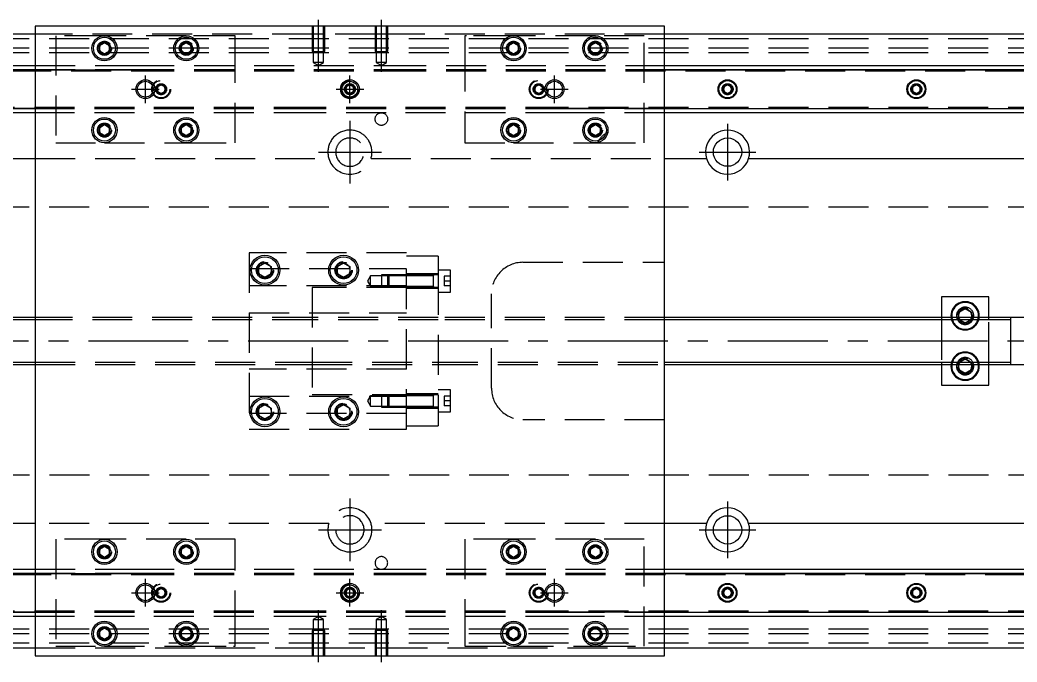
# Model space of a CAD drawing. Extents: x -14 to 771, y -277 to 102.
# Drawn here: x 155.1 to 472, y -102 to 102 of the extents above; entities that cross this region are included whole.
import ezdxf

# ---------------------------------------------------------------- set-up
doc = ezdxf.new("R2010")
doc.units = 0
doc.linetypes.add('CENTER', pattern=[50.8, 31.75, -6.35, 6.35, -6.35])
doc.linetypes.add('DASHED', pattern=[19.05, 12.7, -6.35])
doc.layers.get('0').update_dxf_attribs({"linetype": 'CONTINUOUS'})
doc.layers.add('CENTER', color=1, linetype='CENTER')

msp = doc.modelspace()

# ---------------------------------------------------------------- linework, layer by layer
at = {"color": 7, "linetype": 'CONTINUOUS'}
for p, q in [((360, 100), (160, 100)), ((160, 100), (160, -100)), ((360, -100), (360, 100)), ((160, 97.5), (0, 97.5)), ((520, 97.5), (360, 97.5)), ((180.5, 93.866026), (182, 94.73205)), ((180.5, 92.133974), (180.5, 93.866026)), ((182, 91.26795), (180.5, 92.133974)), ((182, 94.73205), (183.5, 93.866026)), ((183.5, 92.133974), (182, 91.26795)), ((183.5, 93.866026), (183.5, 92.133974)), ((206.5, 93.866026), (208, 94.73205)), ((206.5, 92.133974), (206.5, 93.866026)), ((208, 91.26795), (206.5, 92.133974)), ((208, 94.73205), (209.5, 93.866026)), ((209.5, 92.133974), (208, 91.26795)), ((209.5, 93.866026), (209.5, 92.133974)), ((310.5, 93.866026), (312, 94.73205)), ((310.5, 92.133974), (310.5, 93.866026)), ((312, 91.26795), (310.5, 92.133974)), ((312, 94.73205), (313.5, 93.866026)), ((313.5, 92.133974), (312, 91.26795)), ((313.5, 93.866026), (313.5, 92.133974)), ((336.5, 93.866026), (338, 94.73205)), ((336.5, 92.133974), (336.5, 93.866026)), ((338, 91.26795), (336.5, 92.133974)), ((338, 94.73205), (339.5, 93.866026)), ((339.5, 92.133974), (338, 91.26795)), ((339.5, 93.866026), (339.5, 92.133974)), ((0, 87.5), (160, 87.5)), ((0, 86.247728), (160, 86.247728)), ((360, 87.5), (520, 87.5)), ((360, 86.247728), (520, 86.247728)), ((378.75, 80.721688), (380, 81.443376)), ((378.75, 79.278312), (378.75, 80.721688)), ((380, 78.556624), (378.75, 79.278312)), ((380, 81.443376), (381.25, 80.721688)), ((381.25, 79.278312), (380, 78.556624)), ((381.25, 80.721688), (381.25, 79.278312)), ((438.75, 80.721688), (440, 81.443376)), ((438.75, 79.278312), (438.75, 80.721688)), ((440, 78.556624), (438.75, 79.278312)), ((440, 81.443376), (441.25, 80.721688)), ((441.25, 79.278312), (440, 78.556624)), ((441.25, 80.721688), (441.25, 79.278312)), ((160, 73.752272), (0, 73.752272)), ((520, 73.752272), (360, 73.752272)), ((160, 72.5), (0, 72.5)), ((520, 72.5), (360, 72.5)), ((180.5, 67.866026), (182, 68.73205)), ((180.5, 66.133974), (180.5, 67.866026)), ((182, 68.73205), (183.5, 67.866026)), ((183.5, 67.866026), (183.5, 66.133974)), ((206.5, 67.866026), (208, 68.73205)), ((206.5, 66.133974), (206.5, 67.866026)), ((208, 68.73205), (209.5, 67.866026)), ((209.5, 67.866026), (209.5, 66.133974)), ((310.5, 67.866026), (312, 68.73205)), ((310.5, 66.133974), (310.5, 67.866026)), ((312, 68.73205), (313.5, 67.866026)), ((313.5, 67.866026), (313.5, 66.133974)), ((336.5, 67.866026), (338, 68.73205)), ((336.5, 66.133974), (336.5, 67.866026)), ((338, 68.73205), (339.5, 67.866026)), ((339.5, 67.866026), (339.5, 66.133974)), ((182, 65.26795), (180.5, 66.133974)), ((183.5, 66.133974), (182, 65.26795)), ((208, 65.26795), (206.5, 66.133974)), ((209.5, 66.133974), (208, 65.26795)), ((312, 65.26795), (310.5, 66.133974)), ((313.5, 66.133974), (312, 65.26795)), ((338, 65.26795), (336.5, 66.133974)), ((339.5, 66.133974), (338, 65.26795)), ((146.708204, 58), (160, 58)), ((360, 58), (373.291796, 58)), ((386.708204, 58), (493.291796, 58)), ((231, 23.6547), (233, 24.809402)), ((231, 21.3453), (231, 23.6547)), ((233, 24.809402), (235, 23.6547)), ((235, 23.6547), (235, 21.3453)), ((256, 23.6547), (258, 24.809402)), ((256, 21.3453), (256, 23.6547)), ((258, 24.809402), (260, 23.6547)), ((260, 23.6547), (260, 21.3453)), ((233, 20.190598), (231, 21.3453)), ((235, 21.3453), (233, 20.190598)), ((258, 20.190598), (256, 21.3453)), ((260, 21.3453), (258, 20.190598)), ((286.6, 20.702558), (286.6, 21.052564)), ((286.6, 17.052554), (286.6, 17.402558)), ((463, 14), (448, 14)), ((448, 14), (448, 7.5)), ((463, 7.5), (463, 14)), ((453.5, 9.1547), (455.5, 10.309402)), ((455.5, 10.309402), (457.5, 9.1547)), ((160, 7.5), (40.5, 7.5)), ((470, 7.5), (360, 7.5)), ((453.5, 7.5), (453.5, 9.1547)), ((457.5, 9.1547), (457.5, 7.5)), ((470, -7.500006), (470, 7.500006)), ((475, 7.5), (470, 7.5)), ((40.5, -7.5), (160, -7.5)), ((360, -7.5), (470, -7.5)), ((448, -7.5), (448, -14)), ((453.5, -9.1547), (453.5, -7.5)), ((455.5, -10.309402), (453.5, -9.1547)), ((457.5, -9.1547), (455.5, -10.309402)), ((457.5, -7.5), (457.5, -9.1547)), ((463, -14), (463, -7.5)), ((470, -7.5), (475, -7.5)), ((448, -14), (463, -14)), ((286.6, -21.052564), (286.6, -17.052554)), ((231, -21.3453), (233, -20.190598)), ((231, -23.6547), (231, -21.3453)), ((233, -20.190598), (235, -21.3453)), ((235, -21.3453), (235, -23.6547)), ((256, -21.3453), (258, -20.190598)), ((256, -23.6547), (256, -21.3453)), ((258, -20.190598), (260, -21.3453)), ((260, -21.3453), (260, -23.6547)), ((286.6, -21.052564), (286.6, -21.051878)), ((233, -24.809402), (231, -23.6547)), ((235, -23.6547), (233, -24.809402)), ((258, -24.809402), (256, -23.6547)), ((260, -23.6547), (258, -24.809402)), ((160, -58), (146.708204, -58)), ((373.291796, -58), (360, -58)), ((493.291796, -58), (386.708204, -58)), ((180.5, -66.133974), (182, -65.26795)), ((180.5, -67.866026), (180.5, -66.133974)), ((182, -65.26795), (183.5, -66.133974)), ((183.5, -66.133974), (183.5, -67.866026)), ((206.5, -66.133974), (208, -65.26795)), ((206.5, -67.866026), (206.5, -66.133974)), ((208, -65.26795), (209.5, -66.133974)), ((209.5, -66.133974), (209.5, -67.866026)), ((310.5, -66.133974), (312, -65.26795)), ((310.5, -67.866026), (310.5, -66.133974)), ((312, -65.26795), (313.5, -66.133974)), ((313.5, -66.133974), (313.5, -67.866026)), ((336.5, -66.133974), (338, -65.26795)), ((336.5, -67.866026), (336.5, -66.133974)), ((338, -65.26795), (339.5, -66.133974)), ((339.5, -66.133974), (339.5, -67.866026)), ((182, -68.73205), (180.5, -67.866026)), ((183.5, -67.866026), (182, -68.73205)), ((208, -68.73205), (206.5, -67.866026)), ((209.5, -67.866026), (208, -68.73205)), ((312, -68.73205), (310.5, -67.866026)), ((313.5, -67.866026), (312, -68.73205)), ((338, -68.73205), (336.5, -67.866026)), ((339.5, -67.866026), (338, -68.73205)), ((0, -72.5), (160, -72.5)), ((360, -72.5), (520, -72.5)), ((0, -73.752272), (160, -73.752272)), ((360, -73.752272), (520, -73.752272)), ((378.75, -79.278312), (380, -78.556624)), ((380, -78.556624), (381.25, -79.278312)), ((438.75, -79.278312), (440, -78.556624)), ((440, -78.556624), (441.25, -79.278312)), ((378.75, -80.721688), (378.75, -79.278312)), ((380, -81.443376), (378.75, -80.721688)), ((381.25, -80.721688), (380, -81.443376)), ((381.25, -79.278312), (381.25, -80.721688)), ((438.75, -80.721688), (438.75, -79.278312)), ((440, -81.443376), (438.75, -80.721688)), ((441.25, -80.721688), (440, -81.443376)), ((441.25, -79.278312), (441.25, -80.721688)), ((160, -86.247728), (0, -86.247728)), ((160, -87.5), (0, -87.5)), ((520, -86.247728), (360, -86.247728)), ((520, -87.5), (360, -87.5)), ((180.5, -92.133974), (182, -91.26795)), ((182, -91.26795), (183.5, -92.133974)), ((206.5, -92.133974), (208, -91.26795)), ((208, -91.26795), (209.5, -92.133974)), ((310.5, -92.133974), (312, -91.26795)), ((312, -91.26795), (313.5, -92.133974)), ((336.5, -92.133974), (338, -91.26795)), ((338, -91.26795), (339.5, -92.133974)), ((180.5, -93.866026), (180.5, -92.133974)), ((182, -94.73205), (180.5, -93.866026)), ((183.5, -93.866026), (182, -94.73205)), ((183.5, -92.133974), (183.5, -93.866026)), ((206.5, -93.866026), (206.5, -92.133974)), ((208, -94.73205), (206.5, -93.866026)), ((209.5, -93.866026), (208, -94.73205)), ((209.5, -92.133974), (209.5, -93.866026)), ((310.5, -93.866026), (310.5, -92.133974)), ((312, -94.73205), (310.5, -93.866026)), ((313.5, -93.866026), (312, -94.73205)), ((313.5, -92.133974), (313.5, -93.866026)), ((336.5, -93.866026), (336.5, -92.133974)), ((338, -94.73205), (336.5, -93.866026)), ((339.5, -93.866026), (338, -94.73205)), ((339.5, -92.133974), (339.5, -93.866026)), ((0, -97.5), (160, -97.5)), ((360, -97.5), (520, -97.5)), ((160, -100), (360, -100))]:
    msp.add_line(p, q, dxfattribs=at)
at = {"color": 3, "linetype": 'DASHED'}
for p, q in [((248.000006, 100), (248.000006, 92)), ((248.35, 100), (248.35, 92)), ((251.65, 92), (251.65, 100)), ((251.999994, 92), (251.999994, 100)), ((268.000006, 100), (268.000006, 92)), ((268.35, 100), (268.35, 92)), ((271.65, 92), (271.65, 100)), ((271.999994, 92), (271.999994, 100)), ((520, 96), (0, 96)), ((248.000006, 97.5), (160, 97.5)), ((166.5, 97), (166.5, 63)), ((182, 97), (166.5, 97)), ((208, 97), (182, 97)), ((223.000006, 97), (208, 97)), ((223.5, 97), (223.000006, 97)), ((223.5, 92), (223.5, 97)), ((251.999994, 97.5), (248.000006, 97.5)), ((268.000006, 97.5), (251.999994, 97.5)), ((271.999994, 97.5), (268.000006, 97.5)), ((360, 97.5), (271.999994, 97.5)), ((296.5, 97), (296.5, 92)), ((296.999994, 97), (296.5, 97)), ((312, 97), (296.999994, 97)), ((338, 97), (312, 97)), ((353.5, 97), (338, 97)), ((353.5, 63), (353.5, 97)), ((520, 93), (0, 93)), ((183.973226, 93.326156), (184, 93)), ((209.973226, 93.326156), (210, 93)), ((223.5, 63), (223.5, 92)), ((248.000006, 92), (251.999994, 92)), ((248.35, 92), (248.35, 88.5)), ((251.65, 88.5), (251.65, 92)), ((268.000006, 92), (271.999994, 92)), ((268.35, 92), (268.35, 88.5)), ((271.65, 88.5), (271.65, 92)), ((296.5, 92), (296.5, 63)), ((310, 93), (310.023172, 93.30356)), ((336, 93), (336.030168, 93.346066)), ((520, 91.5), (0, 91.5)), ((0, 86.1147), (160, 86.1147)), ((0, 86.1), (191.5, 86.1)), ((0, 85.8), (191.5, 85.8)), ((160, 87.5), (191.5, 87.5)), ((160, 86.247728), (191.5, 86.247728)), ((160, 86.1147), (191.5, 86.1147)), ((191.5, 87.5), (248.5, 87.5)), ((191.5, 86.247728), (248.5, 86.247728)), ((191.5, 86.1147), (248.5, 86.1147)), ((191.5, 86.1), (248.5, 86.1)), ((191.5, 86.1), (248.5, 86.1)), ((191.5, 85.8), (248.5, 85.8)), ((191.5, 85.8), (248.5, 85.8)), ((251.65, 88.5), (248.35, 88.5)), ((248.35, 88.5), (250, 87.547372)), ((248.5, 87.5), (271.5, 87.5)), ((248.5, 86.247728), (271.5, 86.247728)), ((248.5, 86.1147), (271.5, 86.1147)), ((248.5, 86.1), (271.5, 86.1)), ((248.5, 85.8), (271.5, 85.8)), ((250, 87.547372), (251.65, 88.5)), ((271.65, 88.5), (268.35, 88.5)), ((268.35, 88.5), (270, 87.547372)), ((270, 87.547372), (271.65, 88.5)), ((271.5, 87.5), (328.5, 87.5)), ((271.5, 86.247728), (328.5, 86.247728)), ((271.5, 86.1147), (328.5, 86.1147)), ((271.5, 86.1), (328.5, 86.1)), ((271.5, 86.1), (328.5, 86.1)), ((271.5, 85.8), (328.5, 85.8)), ((271.5, 85.8), (328.5, 85.8)), ((328.5, 87.5), (360, 87.5)), ((328.5, 86.247728), (360, 86.247728)), ((328.5, 86.1147), (360, 86.1147)), ((328.5, 86.1), (520, 86.1)), ((328.5, 85.8), (520, 85.8)), ((360, 86.1147), (520, 86.1147)), ((198.75, 80.721688), (200, 81.443376)), ((198.75, 79.278312), (198.75, 80.721688)), ((200, 78.556624), (198.75, 79.278312)), ((200, 81.443376), (201.25, 80.721688)), ((201.25, 79.278312), (200, 78.556624)), ((201.25, 80.721688), (201.25, 79.278312)), ((201.477374, 80.25955), (201.5, 80)), ((258.75, 80.721688), (260, 81.443376)), ((258.75, 79.278312), (258.75, 80.721688)), ((260, 78.556624), (258.75, 79.278312)), ((260, 81.443376), (261.25, 80.721688)), ((261.25, 79.278312), (260, 78.556624)), ((261.25, 80.721688), (261.25, 79.278312)), ((261.477374, 80.25955), (261.5, 80)), ((318.75, 80.721688), (320, 81.443376)), ((318.75, 79.278312), (318.75, 80.721688)), ((320, 78.556624), (318.75, 79.278312)), ((320, 81.443376), (321.25, 80.721688)), ((321.25, 79.278312), (320, 78.556624)), ((321.25, 80.721688), (321.25, 79.278312)), ((321.477374, 80.25955), (321.5, 80)), ((378.5, 80), (378.516134, 80.21941)), ((438.5, 80), (438.516134, 80.21941)), ((191.5, 74.2), (0, 74.2)), ((191.5, 73.9), (0, 73.9)), ((160, 73.8853), (0, 73.8853)), ((191.5, 73.8853), (160, 73.8853)), ((191.5, 73.752272), (160, 73.752272)), ((248.5, 74.2), (191.5, 74.2)), ((248.5, 73.9), (191.5, 73.9)), ((248.5, 73.8853), (191.5, 73.8853)), ((248.5, 73.752272), (191.5, 73.752272)), ((271.5, 74.2), (248.5, 74.2)), ((271.5, 73.9), (248.5, 73.9)), ((271.5, 73.8853), (248.5, 73.8853)), ((271.5, 73.752272), (248.5, 73.752272)), ((328.5, 74.2), (271.5, 74.2)), ((328.5, 73.9), (271.5, 73.9)), ((328.5, 73.8853), (271.5, 73.8853)), ((328.5, 73.752272), (271.5, 73.752272)), ((520, 74.2), (328.5, 74.2)), ((520, 73.9), (328.5, 73.9)), ((360, 73.8853), (328.5, 73.8853)), ((360, 73.752272), (328.5, 73.752272)), ((520, 73.8853), (360, 73.8853)), ((191.5, 72.5), (160, 72.5)), ((248.5, 72.5), (191.5, 72.5)), ((271.5, 72.5), (248.5, 72.5)), ((328.5, 72.5), (271.5, 72.5)), ((360, 72.5), (328.5, 72.5)), ((183.973226, 67.326156), (184, 67)), ((209.973226, 67.326156), (210, 67)), ((313.973226, 67.326156), (314, 67)), ((339.973226, 67.326156), (340, 67)), ((166.5, 63), (182, 63)), ((182, 63), (208, 63)), ((208, 63), (223.5, 63)), ((296.5, 63), (312, 63)), ((312, 63), (338, 63)), ((338, 63), (353.5, 63)), ((160, 58), (253.291796, 58)), ((266.708204, 58), (360, 58)), ((520, 42.5), (12.1, 42.5)), ((228, 28), (228, -28)), ((278, 28), (228, 28)), ((278, -28), (278, 28)), ((288, 27), (278, 27)), ((288, 27), (288, 20.976176)), ((228, 23), (278, 23)), ((235.483582, 22.786038), (235.5, 22.5)), ((255.5, 22.5), (255.52689, 22.865682)), ((292, 22.552558), (288, 22.552558)), ((292, 15.552558), (292, 22.552558)), ((315, 25), (360, 25)), ((266.5, 20.702558), (265.547372, 19.052558)), ((265.547372, 19.052558), (266.5, 17.402558)), ((266.5, 17.402558), (266.5, 20.702558)), ((270, 20.702558), (266.5, 20.702558)), ((270, 21.052554), (270, 17.052564)), ((272.35, 21.052554), (270, 21.052554)), ((272, 20.702558), (270, 20.702558)), ((272.35, 21.052558), (272, 20.702558)), ((272, 17.402558), (272, 20.702558)), ((278, 20.702558), (272, 20.702558)), ((278, 20.702558), (272, 20.702558)), ((272.35, 21.052558), (272.35, 17.052558)), ((278, 21.052556), (272.35, 21.052558)), ((278, 21.052554), (272.35, 21.052554)), ((288, 21.302558), (278, 21.302558)), ((286.605, 21.052558), (278, 21.052556)), ((288, 20.976176), (278, 20.976176)), ((286.6, 20.702558), (278, 20.702558)), ((288, 21.052558), (286.595, 21.052558)), ((286.6, 17.052554), (286.6, 21.052564)), ((286.6, 20.836098), (286.6, 21.052558)), ((286.6, 21.052558), (286.6, 20.835892)), ((286.6, 17.26902), (286.6, 20.836098)), ((286.6, 17.402558), (286.6, 20.702558)), ((288, 20.976176), (288, -20.976176)), ((290, 20.552558), (290, 19.052558)), ((292, 20.552558), (290, 20.552558)), ((290, 19.052558), (290, 17.552558)), ((292, 19.052558), (290, 19.052558)), ((278, 17.5), (228, 17.5)), ((248, 17), (248, -17)), ((278, 17), (248, 17)), ((266.5, 17.402558), (270, 17.402558)), ((270, 17.402558), (272, 17.402558)), ((270, 17.052564), (272.35, 17.052564)), ((272, 17.402558), (278, 17.402558)), ((272, 17.402558), (272.35, 17.052558)), ((272, 17.402558), (278, 17.402558)), ((272.35, 17.052564), (278, 17.052564)), ((272.35, 17.052558), (278, 17.052562)), ((278, 17.402558), (286.6, 17.402558)), ((278, 17.052562), (286.605, 17.052558)), ((278, 16.802558), (288, 16.802558)), ((286.595, 17.052558), (288, 17.052558)), ((286.6, 17.269268), (286.6, 17.052558)), ((286.6, 17.052558), (286.6, 17.26902)), ((292, 17.552558), (290, 17.552558)), ((288, 15.552558), (292, 15.552558)), ((305, -15), (305, 15)), ((248, 7.5), (160, 7.5)), ((248, 6.75), (160, 6.75)), ((228, 9), (278, 9)), ((288, 7.5), (248, 7.5)), ((288, 6.75), (248, 6.75)), ((360, 7.5), (288, 7.5)), ((360, 6.75), (288, 6.75)), ((448, 7.5), (448, 6.75)), ((448, 6.75), (448, -6.75)), ((453.5, 6.8453), (453.5, 7.5)), ((453.665064, 6.75), (453.5, 6.8453)), ((455.5, 5.690598), (453.665064, 6.75)), ((457.334936, 6.75), (455.5, 5.690598)), ((457.5, 6.8453), (457.334936, 6.75)), ((457.5, 7.5), (457.5, 6.8453)), ((457.983582, 8.286038), (458, 8)), ((463, 6.75), (463, 7.5)), ((463, -6.75), (463, 6.75)), ((470, 7.5), (469.995, 7.5)), ((470.005, 7.5), (470, 7.5)), ((453.665064, -6.75), (455.5, -5.690598)), ((455.5, -5.690598), (457.334936, -6.75)), ((160, -6.75), (248, -6.75)), ((160, -7.5), (248, -7.5)), ((278, -9), (228, -9)), ((248, -6.75), (288, -6.75)), ((248, -7.5), (288, -7.5)), ((288, -6.75), (360, -6.75)), ((288, -7.5), (360, -7.5)), ((448, -6.75), (448, -7.5)), ((453.5, -6.8453), (453.665064, -6.75)), ((453.5, -7.5), (453.5, -6.8453)), ((457.334936, -6.75), (457.5, -6.8453)), ((457.5, -6.8453), (457.5, -7.5)), ((457.983582, -7.713962), (458, -8)), ((463, -7.5), (463, -6.75)), ((469.995, -7.5), (470, -7.5)), ((470, -7.5), (470.005, -7.5)), ((292, -15.552558), (288, -15.552558)), ((292, -22.552558), (292, -15.552558)), ((228, -17.5), (278, -17.5)), ((248, -17), (278, -17)), ((266.5, -17.402558), (265.547372, -19.052558)), ((266.5, -20.702558), (266.5, -17.402558)), ((270, -17.402558), (266.5, -17.402558)), ((270, -17.052564), (270, -21.052554)), ((272.35, -17.052564), (270, -17.052564)), ((272, -17.402558), (270, -17.402558)), ((272.35, -17.052558), (272, -17.402558)), ((272, -20.702558), (272, -17.402558)), ((278, -17.402558), (272, -17.402558)), ((278, -17.402558), (272, -17.402558)), ((272.35, -17.052558), (272.35, -21.052558)), ((278, -17.052562), (272.35, -17.052558)), ((278, -17.052564), (272.35, -17.052564)), ((288, -16.802558), (278, -16.802558)), ((286.605, -17.052558), (278, -17.052562)), ((286.6, -17.402558), (278, -17.402558)), ((288, -17.052558), (286.595, -17.052558)), ((286.6, -21.051878), (286.6, -17.052554)), ((286.6, -17.26902), (286.6, -17.052558)), ((286.6, -17.052558), (286.6, -17.269226)), ((286.6, -20.836098), (286.6, -17.26902)), ((290, -17.552558), (290, -19.052558)), ((292, -17.552558), (290, -17.552558)), ((230.5, -22.5), (230.534018, -22.088984)), ((265.547372, -19.052558), (266.5, -20.702558)), ((266.5, -20.702558), (270, -20.702558)), ((270, -20.702558), (272, -20.702558)), ((270, -21.052554), (272.35, -21.052554)), ((272, -20.702558), (278, -20.702558)), ((272, -20.702558), (272.35, -21.052558)), ((272, -20.702558), (278, -20.702558)), ((272.35, -21.052554), (278, -21.052554)), ((272.35, -21.052558), (278, -21.052556)), ((278, -20.702558), (286.6, -20.702558)), ((288, -20.976176), (278, -20.976176)), ((288, -20.976176), (278, -20.976176)), ((278, -21.052556), (286.605, -21.052558)), ((278, -21.302558), (288, -21.302558)), ((286.595, -21.052558), (288, -21.052558)), ((286.6, -20.83585), (286.6, -21.052558)), ((286.6, -21.052558), (286.6, -20.836098)), ((288, -20.976176), (288, -27)), ((292, -19.052558), (290, -19.052558)), ((290, -19.052558), (290, -20.552558)), ((292, -20.552558), (290, -20.552558)), ((278, -23), (228, -23)), ((260.483582, -22.213962), (260.5, -22.5)), ((288, -22.552558), (292, -22.552558)), ((360, -25), (315, -25)), ((228, -28), (278, -28)), ((278, -27), (288, -27)), ((12.1, -42.5), (520, -42.5)), ((253.291796, -58), (160, -58)), ((360, -58), (266.708204, -58)), ((166.5, -63), (166.5, -97)), ((182, -63), (166.5, -63)), ((208, -63), (182, -63)), ((223.5, -63), (208, -63)), ((223.5, -92), (223.5, -63)), ((312, -63), (296.5, -63)), ((296.5, -63), (296.5, -92)), ((338, -63), (312, -63)), ((353.5, -63), (338, -63)), ((353.5, -97), (353.5, -63)), ((183.973226, -66.673844), (184, -67)), ((206, -67), (206.023172, -66.69644)), ((310, -67), (310.023172, -66.69644)), ((336, -67), (336.030168, -66.653934)), ((160, -72.5), (191.5, -72.5)), ((191.5, -72.5), (248.5, -72.5)), ((248.5, -72.5), (271.5, -72.5)), ((271.5, -72.5), (328.5, -72.5)), ((328.5, -72.5), (360, -72.5)), ((0, -73.8853), (160, -73.8853)), ((0, -73.9), (191.5, -73.9)), ((0, -74.2), (191.5, -74.2)), ((160, -73.752272), (191.5, -73.752272)), ((160, -73.8853), (191.5, -73.8853)), ((191.5, -73.752272), (248.5, -73.752272)), ((191.5, -73.8853), (248.5, -73.8853)), ((191.5, -73.9), (248.5, -73.9)), ((191.5, -74.2), (248.5, -74.2)), ((248.5, -73.752272), (271.5, -73.752272)), ((248.5, -73.8853), (271.5, -73.8853)), ((248.5, -73.9), (271.5, -73.9)), ((248.5, -74.2), (271.5, -74.2)), ((271.5, -73.752272), (328.5, -73.752272)), ((271.5, -73.8853), (328.5, -73.8853)), ((271.5, -73.9), (328.5, -73.9)), ((271.5, -74.2), (328.5, -74.2)), ((328.5, -73.752272), (360, -73.752272)), ((328.5, -73.8853), (360, -73.8853)), ((328.5, -73.9), (520, -73.9)), ((328.5, -74.2), (520, -74.2)), ((360, -73.8853), (520, -73.8853)), ((198.75, -79.278312), (200, -78.556624)), ((200, -78.556624), (201.25, -79.278312)), ((258.75, -79.278312), (260, -78.556624)), ((260, -78.556624), (261.25, -79.278312)), ((318.75, -79.278312), (320, -78.556624)), ((320, -78.556624), (321.25, -79.278312)), ((198.75, -80.721688), (198.75, -79.278312)), ((200, -81.443376), (198.75, -80.721688)), ((201.25, -80.721688), (200, -81.443376)), ((201.25, -79.278312), (201.25, -80.721688)), ((201.477374, -79.74045), (201.5, -80)), ((258.75, -80.721688), (258.75, -79.278312)), ((260, -81.443376), (258.75, -80.721688)), ((261.25, -80.721688), (260, -81.443376)), ((261.25, -79.278312), (261.25, -80.721688)), ((261.477374, -79.74045), (261.5, -80)), ((318.75, -80.721688), (318.75, -79.278312)), ((320, -81.443376), (318.75, -80.721688)), ((321.25, -80.721688), (320, -81.443376)), ((321.25, -79.278312), (321.25, -80.721688)), ((321.477374, -79.74045), (321.5, -80)), ((381.477374, -79.74045), (381.5, -80)), ((441.477374, -79.74045), (441.5, -80)), ((191.5, -85.8), (0, -85.8)), ((191.5, -86.1), (0, -86.1)), ((160, -86.1147), (0, -86.1147)), ((191.5, -86.1147), (160, -86.1147)), ((191.5, -86.247728), (160, -86.247728)), ((191.5, -87.5), (160, -87.5)), ((248.5, -85.8), (191.5, -85.8)), ((248.5, -85.8), (191.5, -85.8)), ((248.5, -86.1), (191.5, -86.1)), ((248.5, -86.1), (191.5, -86.1)), ((248.5, -86.1147), (191.5, -86.1147)), ((248.5, -86.247728), (191.5, -86.247728)), ((248.5, -87.5), (191.5, -87.5)), ((250, -87.547372), (248.35, -88.5)), ((248.35, -88.5), (250, -88.5)), ((248.35, -88.5), (248.35, -92)), ((271.5, -85.8), (248.5, -85.8)), ((271.5, -86.1), (248.5, -86.1)), ((271.5, -86.1147), (248.5, -86.1147)), ((271.5, -86.247728), (248.5, -86.247728)), ((271.5, -87.5), (248.5, -87.5)), ((251.65, -88.5), (250, -87.547372)), ((250, -88.5), (251.65, -88.5)), ((251.65, -92), (251.65, -88.5)), ((270, -87.547372), (268.35, -88.5)), ((268.35, -88.5), (270, -88.5)), ((268.35, -88.5), (268.35, -92)), ((271.65, -88.5), (270, -87.547372)), ((270, -88.5), (271.65, -88.5)), ((328.5, -85.8), (271.5, -85.8)), ((328.5, -85.8), (271.5, -85.8)), ((328.5, -86.1), (271.5, -86.1)), ((328.5, -86.1), (271.5, -86.1)), ((328.5, -86.1147), (271.5, -86.1147)), ((328.5, -86.247728), (271.5, -86.247728)), ((328.5, -87.5), (271.5, -87.5)), ((271.65, -92), (271.65, -88.5)), ((520, -85.8), (328.5, -85.8)), ((520, -86.1), (328.5, -86.1)), ((360, -86.1147), (328.5, -86.1147)), ((360, -86.247728), (328.5, -86.247728)), ((360, -87.5), (328.5, -87.5)), ((520, -86.1147), (360, -86.1147)), ((520, -91.5), (0, -91.5)), ((520, -93), (0, -93)), ((180, -93), (180.030168, -92.653934)), ((209.973226, -92.673844), (210, -93)), ((223.5, -97), (223.5, -92)), ((251.999994, -92), (248.000006, -92)), ((248.000006, -92), (248.000006, -100)), ((248.35, -92), (248.35, -100)), ((251.65, -100), (251.65, -92)), ((251.999994, -100), (251.999994, -92)), ((271.999994, -92), (268.000006, -92)), ((268.000006, -92), (268.000006, -100)), ((268.35, -92), (268.35, -100)), ((271.65, -100), (271.65, -92)), ((271.999994, -100), (271.999994, -92)), ((296.5, -92), (296.5, -97)), ((313.973226, -92.673844), (314, -93)), ((339.973226, -92.673844), (340, -93)), ((520, -96), (0, -96)), ((160, -97.5), (248.000006, -97.5)), ((166.5, -97), (182, -97)), ((182, -97), (208, -97)), ((208, -97), (223.000006, -97)), ((223.000006, -97), (223.5, -97)), ((248.000006, -97.5), (251.999994, -97.5)), ((251.999994, -97.5), (268.000006, -97.5)), ((268.000006, -97.5), (271.999994, -97.5)), ((271.999994, -97.5), (360, -97.5)), ((296.5, -97), (296.999994, -97)), ((296.999994, -97), (312, -97)), ((312, -97), (338, -97)), ((338, -97), (353.5, -97))]:
    msp.add_line(p, q, dxfattribs=at)
at = {"color": 3, "linetype": 'CONTINUOUS'}
for p, q in [((160, 6.75), (40.5, 6.75)), ((470, 6.75), (360, 6.75)), ((40.5, -6.75), (160, -6.75)), ((360, -6.75), (470, -6.75))]:
    msp.add_line(p, q, dxfattribs=at)
at = {"color": 7, "linetype": 'CONTINUOUS'}
for centre, radius in [((182, 93), 4), ((182, 93), 3.5), ((208, 93), 4), ((208, 93), 3.5), ((312, 93), 4), ((312, 93), 3.5), ((338, 93), 4), ((338, 93), 3.5), ((195, 80), 2.5), ((260, 80), 3), ((260, 80), 2.5), ((325, 80), 2.5), ((380, 80), 3), ((380, 80), 2.75), ((440, 80), 3), ((440, 80), 2.75), ((182, 67), 4), ((182, 67), 3.5), ((208, 67), 4), ((208, 67), 3.5), ((312, 67), 4), ((312, 67), 3.5), ((338, 67), 4), ((338, 67), 3.5), ((380, 60), 4.5), ((233, 22.5), 4.75), ((233, 22.5), 4.25), ((258, 22.5), 4.75), ((258, 22.5), 4.25), ((233, -22.5), 4.75), ((233, -22.5), 4.25), ((258, -22.5), 4.75), ((258, -22.5), 4.25), ((380, -60), 4.5), ((182, -67), 4), ((208, -67), 4), ((312, -67), 4), ((338, -67), 4), ((182, -67), 3.5), ((208, -67), 3.5), ((312, -67), 3.5), ((338, -67), 3.5), ((195, -80), 2.5), ((260, -80), 3), ((260, -80), 2.5), ((325, -80), 2.5), ((380, -80), 3), ((380, -80), 2.75), ((440, -80), 3), ((440, -80), 2.75), ((182, -93), 4), ((182, -93), 3.5), ((208, -93), 4), ((208, -93), 3.5), ((312, -93), 4), ((312, -93), 3.5), ((338, -93), 4), ((338, -93), 3.5)]:
    msp.add_circle(centre, radius, dxfattribs=at)
at = {"color": 3, "linetype": 'DASHED'}
for centre, radius in [((182, 93), 2.25), ((208, 93), 2.25), ((312, 93), 2.25), ((338, 93), 2.25), ((182, 93), 2), ((208, 93), 2), ((312, 93), 2), ((338, 93), 2), ((200, 80), 3), ((200, 80), 2.75), ((260, 80), 2.75), ((320, 80), 3), ((320, 80), 2.75), ((200, 80), 1.75), ((200, 80), 1.5), ((260, 80), 1.75), ((260, 80), 1.5), ((320, 80), 1.75), ((320, 80), 1.5), ((380, 80), 1.75), ((380, 80), 1.5), ((440, 80), 1.75), ((440, 80), 1.5), ((270, 70.5), 2), ((182, 67), 2.25), ((182, 67), 2), ((208, 67), 2.25), ((208, 67), 2), ((312, 67), 2.25), ((312, 67), 2), ((338, 67), 2.25), ((338, 67), 2), ((233, 22.5), 2.75), ((233, 22.5), 2.5), ((258, 22.5), 2.75), ((258, 22.5), 2.5), ((455.5, 8), 2.5), ((455.5, -8), 2.5), ((233, -22.5), 2.75), ((233, -22.5), 2.5), ((258, -22.5), 2.75), ((258, -22.5), 2.5), ((182, -67), 2.25), ((182, -67), 2), ((208, -67), 2.25), ((208, -67), 2), ((312, -67), 2.25), ((312, -67), 2), ((338, -67), 2.25), ((338, -67), 2), ((200, -80), 3), ((200, -80), 2.75), ((200, -80), 1.75), ((200, -80), 1.5), ((260, -80), 2.75), ((260, -80), 1.75), ((260, -80), 1.5), ((320, -80), 3), ((320, -80), 2.75), ((320, -80), 1.75), ((320, -80), 1.5), ((380, -80), 1.75), ((380, -80), 1.5), ((440, -80), 1.75), ((440, -80), 1.5), ((182, -93), 2.25), ((182, -93), 2), ((208, -93), 2.25), ((208, -93), 2), ((312, -93), 2.25), ((312, -93), 2), ((338, -93), 2.25), ((338, -93), 2)]:
    msp.add_circle(centre, radius, dxfattribs=at)
at = {"color": 3, "linetype": 'CONTINUOUS'}
for centre in [(195, 80), (325, 80), (195, -80), (325, -80)]:
    msp.add_circle(centre, 3, dxfattribs=at)
at = {"color": 7, "linetype": 'CONTINUOUS'}
for centre, radius, start, end in [((182, 93), 1.65, 155.380023, 180), ((182, 93), 1.65, 180, 204.619977), ((182, 93), 1.65, 144.619977, 155.380023), ((182, 93), 1.65, 204.619977, 215.380023), ((182, 93), 1.65, 95.380023, 144.619977), ((182, 93), 1.65, 215.380023, 264.619977), ((182, 93), 1.65, 84.619977, 95.380023), ((182, 93), 1.65, 35.380023, 84.619977), ((182, 93), 1.65, 275.380023, 324.619977), ((182, 93), 1.65, 24.619977, 35.380023), ((182, 93), 1.65, 324.619977, 335.380023), ((182, 93), 1.65, 335.380023, 24.619977), ((208, 93), 1.65, 155.380023, 180), ((208, 93), 1.65, 180, 204.619977), ((208, 93), 1.65, 144.619977, 155.380023), ((208, 93), 1.65, 204.619977, 215.380023), ((208, 93), 1.65, 95.380023, 144.619977), ((208, 93), 1.65, 215.380023, 264.619977), ((208, 93), 1.65, 84.619977, 95.380023), ((208, 93), 1.65, 35.380023, 84.619977), ((208, 93), 1.65, 275.380023, 324.619977), ((208, 93), 1.65, 24.619977, 35.380023), ((208, 93), 1.65, 324.619977, 335.380023), ((208, 93), 1.65, 335.380023, 24.619977), ((312, 93), 1.65, 155.380023, 180), ((312, 93), 1.65, 180, 204.619977), ((312, 93), 1.65, 144.619977, 155.380023), ((312, 93), 1.65, 204.619977, 215.380023), ((312, 93), 1.65, 95.380023, 144.619977), ((312, 93), 1.65, 215.380023, 264.619977), ((312, 93), 1.65, 84.619977, 95.380023), ((312, 93), 1.65, 35.380023, 84.619977), ((312, 93), 1.65, 275.380023, 324.619977), ((312, 93), 1.65, 24.619977, 35.380023), ((312, 93), 1.65, 324.619977, 335.380023), ((312, 93), 1.65, 335.380023, 24.619977), ((338, 93), 1.65, 155.380023, 180), ((338, 93), 1.65, 180, 204.619977), ((338, 93), 1.65, 144.619977, 155.380023), ((338, 93), 1.65, 204.619977, 215.380023), ((338, 93), 1.65, 95.380023, 144.619977), ((338, 93), 1.65, 215.380023, 264.619977), ((338, 93), 1.65, 84.619977, 95.380023), ((338, 93), 1.65, 35.380023, 84.619977), ((338, 93), 1.65, 275.380023, 324.619977), ((338, 93), 1.65, 24.619977, 35.380023), ((338, 93), 1.65, 324.619977, 335.380023), ((338, 93), 1.65, 335.380023, 24.619977), ((182, 93), 1.65, 264.619977, 275.380023), ((208, 93), 1.65, 264.619977, 275.380023), ((312, 93), 1.65, 264.619977, 275.380023), ((338, 93), 1.65, 264.619977, 275.380023), ((200, 80), 1.25, 300, 180), ((200, 80), 1.25, 180, 240), ((260, 80), 1.25, 300, 180), ((260, 80), 1.25, 180, 240), ((320, 80), 1.25, 300, 180), ((320, 80), 1.25, 180, 240), ((380, 80), 1.25, 120, 180), ((380, 80), 1.25, 180, 240), ((380, 80), 1.25, 60, 120), ((380, 80), 1.25, 0, 60), ((380, 80), 1.25, 300, 0), ((440, 80), 1.25, 120, 180), ((440, 80), 1.25, 180, 240), ((440, 80), 1.25, 60, 120), ((440, 80), 1.25, 0, 60), ((440, 80), 1.25, 300, 0), ((200, 80), 1.25, 240, 300), ((260, 80), 1.25, 240, 300), ((320, 80), 1.25, 240, 300), ((380, 80), 1.25, 240, 300), ((440, 80), 1.25, 240, 300), ((182, 67), 1.65, 155.380023, 180), ((182, 67), 1.65, 180, 204.619977), ((182, 67), 1.65, 144.619977, 155.380023), ((182, 67), 1.65, 95.380023, 144.619977), ((182, 67), 1.65, 84.619977, 95.380023), ((182, 67), 1.65, 35.380023, 84.619977), ((182, 67), 1.65, 24.619977, 35.380023), ((182, 67), 1.65, 335.380023, 24.619977), ((208, 67), 1.65, 155.380023, 180), ((208, 67), 1.65, 180, 204.619977), ((208, 67), 1.65, 144.619977, 155.380023), ((208, 67), 1.65, 95.380023, 144.619977), ((208, 67), 1.65, 84.619977, 95.380023), ((208, 67), 1.65, 35.380023, 84.619977), ((208, 67), 1.65, 24.619977, 35.380023), ((208, 67), 1.65, 335.380023, 24.619977), ((312, 67), 1.65, 155.380023, 180), ((312, 67), 1.65, 180, 204.619977), ((312, 67), 1.65, 144.619977, 155.380023), ((312, 67), 1.65, 95.380023, 144.619977), ((312, 67), 1.65, 84.619977, 95.380023), ((312, 67), 1.65, 35.380023, 84.619977), ((312, 67), 1.65, 24.619977, 35.380023), ((312, 67), 1.65, 335.380023, 24.619977), ((338, 67), 1.65, 155.380023, 180), ((338, 67), 1.65, 180, 204.619977), ((338, 67), 1.65, 144.619977, 155.380023), ((338, 67), 1.65, 95.380023, 144.619977), ((338, 67), 1.65, 84.619977, 95.380023), ((338, 67), 1.65, 35.380023, 84.619977), ((338, 67), 1.65, 24.619977, 35.380023), ((338, 67), 1.65, 335.380023, 24.619977), ((380, 60), 7, 343.39845, 196.60155), ((182, 67), 1.65, 204.619977, 215.380023), ((182, 67), 1.65, 215.380023, 264.619977), ((182, 67), 1.65, 264.619977, 275.380023), ((182, 67), 1.65, 275.380023, 324.619977), ((182, 67), 1.65, 324.619977, 335.380023), ((208, 67), 1.65, 204.619977, 215.380023), ((208, 67), 1.65, 215.380023, 264.619977), ((208, 67), 1.65, 264.619977, 275.380023), ((208, 67), 1.65, 275.380023, 324.619977), ((208, 67), 1.65, 324.619977, 335.380023), ((312, 67), 1.65, 204.619977, 215.380023), ((312, 67), 1.65, 215.380023, 264.619977), ((312, 67), 1.65, 264.619977, 275.380023), ((312, 67), 1.65, 275.380023, 324.619977), ((312, 67), 1.65, 324.619977, 335.380023), ((338, 67), 1.65, 204.619977, 215.380023), ((338, 67), 1.65, 215.380023, 264.619977), ((338, 67), 1.65, 264.619977, 275.380023), ((338, 67), 1.65, 275.380023, 324.619977), ((338, 67), 1.65, 324.619977, 335.380023), ((380, 60), 7, 196.60155, 343.39845), ((233, 22.5), 2.1, 162.24721, 180), ((233, 22.5), 2.1, 180, 197.75279), ((233, 22.5), 2.1, 137.75279, 162.24721), ((233, 22.5), 2.1, 102.24721, 137.75279), ((233, 22.5), 2.1, 77.75279, 102.24721), ((233, 22.5), 2.1, 42.24721, 77.75279), ((233, 22.5), 2.1, 17.75279, 42.24721), ((233, 22.5), 2.1, 342.24721, 17.75279), ((258, 22.5), 2.1, 162.24721, 180), ((258, 22.5), 2.1, 180, 197.75279), ((258, 22.5), 2.1, 137.75279, 162.24721), ((258, 22.5), 2.1, 102.24721, 137.75279), ((258, 22.5), 2.1, 77.75279, 102.24721), ((258, 22.5), 2.1, 42.24721, 77.75279), ((258, 22.5), 2.1, 17.75279, 42.24721), ((258, 22.5), 2.1, 342.24721, 17.75279), ((233, 22.5), 2.1, 197.75279, 222.24721), ((233, 22.5), 2.1, 222.24721, 257.75279), ((233, 22.5), 2.1, 257.75279, 282.24721), ((233, 22.5), 2.1, 282.24721, 317.75279), ((233, 22.5), 2.1, 317.75279, 342.24721), ((258, 22.5), 2.1, 197.75279, 222.24721), ((258, 22.5), 2.1, 222.24721, 257.75279), ((258, 22.5), 2.1, 257.75279, 282.24721), ((258, 22.5), 2.1, 282.24721, 317.75279), ((258, 22.5), 2.1, 317.75279, 342.24721), ((455.5, 8), 4.5, 0, 186.37937), ((455.5, 8), 4.25, 0, 186.756327), ((455.5, 8), 2.1, 102.24721, 137.75279), ((455.5, 8), 2.1, 77.75279, 102.24721), ((455.5, 8), 2.1, 42.24721, 77.75279), ((455.5, 8), 2.1, 162.24721, 180), ((455.5, 8), 2.1, 180, 193.774147), ((455.5, 8), 2.1, 193.774147, 197.75279), ((455.5, 8), 2.1, 137.75279, 162.24721), ((455.5, 8), 2.1, 197.75279, 216.529607), ((455.5, 8), 2.1, 216.529607, 222.24721), ((455.5, 8), 2.1, 222.24721, 257.75279), ((455.5, 8), 2.1, 282.24721, 317.75279), ((455.5, 8), 2.1, 17.75279, 42.24721), ((455.5, 8), 2.1, 317.75279, 323.470393), ((455.5, 8), 2.1, 323.470393, 342.24721), ((455.5, 8), 2.1, 346.225853, 17.75279), ((455.5, 8), 2.1, 342.24721, 346.225853), ((455.5, 8), 4.25, 353.243673, 0), ((455.5, 8), 4.5, 353.62063, 0), ((455.5, 8), 2.1, 257.75279, 282.24721), ((455.5, -8), 2.1, 102.24721, 137.75279), ((455.5, -8), 2.1, 77.75279, 102.24721), ((455.5, -8), 2.1, 42.24721, 77.75279), ((455.5, -8), 4.5, 173.62063, 0), ((455.5, -8), 4.25, 173.243673, 0), ((455.5, -8), 2.1, 166.225853, 180), ((455.5, -8), 2.1, 180, 197.75279), ((455.5, -8), 2.1, 162.24721, 166.225853), ((455.5, -8), 2.1, 143.470393, 162.24721), ((455.5, -8), 2.1, 197.75279, 222.24721), ((455.5, -8), 2.1, 137.75279, 143.470393), ((455.5, -8), 2.1, 222.24721, 257.75279), ((455.5, -8), 2.1, 282.24721, 317.75279), ((455.5, -8), 2.1, 36.529607, 42.24721), ((455.5, -8), 2.1, 317.75279, 342.24721), ((455.5, -8), 2.1, 17.75279, 36.529607), ((455.5, -8), 2.1, 13.774147, 17.75279), ((455.5, -8), 2.1, 342.24721, 13.774147), ((455.5, -8), 4.25, 0, 6.756327), ((455.5, -8), 4.5, 0, 6.37937), ((455.5, -8), 2.1, 257.75279, 282.24721), ((233, -22.5), 2.1, 162.24721, 180), ((233, -22.5), 2.1, 137.75279, 162.24721), ((233, -22.5), 2.1, 102.24721, 137.75279), ((233, -22.5), 2.1, 77.75279, 102.24721), ((233, -22.5), 2.1, 42.24721, 77.75279), ((233, -22.5), 2.1, 17.75279, 42.24721), ((233, -22.5), 2.1, 342.24721, 17.75279), ((258, -22.5), 2.1, 162.24721, 180), ((258, -22.5), 2.1, 137.75279, 162.24721), ((258, -22.5), 2.1, 102.24721, 137.75279), ((258, -22.5), 2.1, 77.75279, 102.24721), ((258, -22.5), 2.1, 42.24721, 77.75279), ((258, -22.5), 2.1, 17.75279, 42.24721), ((258, -22.5), 2.1, 342.24721, 17.75279), ((233, -22.5), 2.1, 180, 197.75279), ((233, -22.5), 2.1, 197.75279, 222.24721), ((233, -22.5), 2.1, 222.24721, 257.75279), ((233, -22.5), 2.1, 257.75279, 282.24721), ((233, -22.5), 2.1, 282.24721, 317.75279), ((233, -22.5), 2.1, 317.75279, 342.24721), ((258, -22.5), 2.1, 180, 197.75279), ((258, -22.5), 2.1, 197.75279, 222.24721), ((258, -22.5), 2.1, 222.24721, 257.75279), ((258, -22.5), 2.1, 257.75279, 282.24721), ((258, -22.5), 2.1, 282.24721, 317.75279), ((258, -22.5), 2.1, 317.75279, 342.24721), ((380, -60), 7, 16.60155, 163.39845), ((380, -60), 7, 163.39845, 16.60155), ((182, -67), 1.65, 155.380023, 180), ((182, -67), 1.65, 144.619977, 155.380023), ((182, -67), 1.65, 95.380023, 144.619977), ((182, -67), 1.65, 84.619977, 95.380023), ((182, -67), 1.65, 35.380023, 84.619977), ((182, -67), 1.65, 24.619977, 35.380023), ((182, -67), 1.65, 335.380023, 24.619977), ((208, -67), 1.65, 155.380023, 180), ((208, -67), 1.65, 144.619977, 155.380023), ((208, -67), 1.65, 95.380023, 144.619977), ((208, -67), 1.65, 84.619977, 95.380023), ((208, -67), 1.65, 35.380023, 84.619977), ((208, -67), 1.65, 24.619977, 35.380023), ((208, -67), 1.65, 335.380023, 24.619977), ((312, -67), 1.65, 155.380023, 180), ((312, -67), 1.65, 144.619977, 155.380023), ((312, -67), 1.65, 95.380023, 144.619977), ((312, -67), 1.65, 84.619977, 95.380023), ((312, -67), 1.65, 35.380023, 84.619977), ((312, -67), 1.65, 24.619977, 35.380023), ((312, -67), 1.65, 335.380023, 24.619977), ((338, -67), 1.65, 155.380023, 180), ((338, -67), 1.65, 144.619977, 155.380023), ((338, -67), 1.65, 95.380023, 144.619977), ((338, -67), 1.65, 84.619977, 95.380023), ((338, -67), 1.65, 35.380023, 84.619977), ((338, -67), 1.65, 24.619977, 35.380023), ((338, -67), 1.65, 335.380023, 24.619977), ((182, -67), 1.65, 180, 204.619977), ((182, -67), 1.65, 204.619977, 215.380023), ((182, -67), 1.65, 215.380023, 264.619977), ((182, -67), 1.65, 264.619977, 275.380023), ((182, -67), 1.65, 275.380023, 324.619977), ((182, -67), 1.65, 324.619977, 335.380023), ((208, -67), 1.65, 180, 204.619977), ((208, -67), 1.65, 204.619977, 215.380023), ((208, -67), 1.65, 215.380023, 264.619977), ((208, -67), 1.65, 264.619977, 275.380023), ((208, -67), 1.65, 275.380023, 324.619977), ((208, -67), 1.65, 324.619977, 335.380023), ((312, -67), 1.65, 180, 204.619977), ((312, -67), 1.65, 204.619977, 215.380023), ((312, -67), 1.65, 215.380023, 264.619977), ((312, -67), 1.65, 264.619977, 275.380023), ((312, -67), 1.65, 275.380023, 324.619977), ((312, -67), 1.65, 324.619977, 335.380023), ((338, -67), 1.65, 180, 204.619977), ((338, -67), 1.65, 204.619977, 215.380023), ((338, -67), 1.65, 215.380023, 264.619977), ((338, -67), 1.65, 264.619977, 275.380023), ((338, -67), 1.65, 275.380023, 324.619977), ((338, -67), 1.65, 324.619977, 335.380023), ((200, -80), 1.25, 120, 180), ((200, -80), 1.25, 180, 60), ((200, -80), 1.25, 60, 120), ((260, -80), 1.25, 120, 180), ((260, -80), 1.25, 180, 60), ((260, -80), 1.25, 60, 120), ((320, -80), 1.25, 120, 180), ((320, -80), 1.25, 180, 60), ((320, -80), 1.25, 60, 120), ((380, -80), 1.25, 120, 180), ((380, -80), 1.25, 60, 120), ((380, -80), 1.25, 0, 60), ((440, -80), 1.25, 120, 180), ((440, -80), 1.25, 60, 120), ((440, -80), 1.25, 0, 60), ((380, -80), 1.25, 180, 240), ((380, -80), 1.25, 240, 300), ((380, -80), 1.25, 300, 0), ((440, -80), 1.25, 180, 240), ((440, -80), 1.25, 240, 300), ((440, -80), 1.25, 300, 0), ((182, -93), 1.65, 95.380023, 144.619977), ((182, -93), 1.65, 84.619977, 95.380023), ((182, -93), 1.65, 35.380023, 84.619977), ((208, -93), 1.65, 95.380023, 144.619977), ((208, -93), 1.65, 84.619977, 95.380023), ((208, -93), 1.65, 35.380023, 84.619977), ((312, -93), 1.65, 95.380023, 144.619977), ((312, -93), 1.65, 84.619977, 95.380023), ((312, -93), 1.65, 35.380023, 84.619977), ((338, -93), 1.65, 95.380023, 144.619977), ((338, -93), 1.65, 84.619977, 95.380023), ((338, -93), 1.65, 35.380023, 84.619977), ((182, -93), 1.65, 155.380023, 180), ((182, -93), 1.65, 180, 204.619977), ((182, -93), 1.65, 144.619977, 155.380023), ((182, -93), 1.65, 204.619977, 215.380023), ((182, -93), 1.65, 215.380023, 264.619977), ((182, -93), 1.65, 264.619977, 275.380023), ((182, -93), 1.65, 275.380023, 324.619977), ((182, -93), 1.65, 24.619977, 35.380023), ((182, -93), 1.65, 324.619977, 335.380023), ((182, -93), 1.65, 335.380023, 24.619977), ((208, -93), 1.65, 155.380023, 180), ((208, -93), 1.65, 180, 204.619977), ((208, -93), 1.65, 144.619977, 155.380023), ((208, -93), 1.65, 204.619977, 215.380023), ((208, -93), 1.65, 215.380023, 264.619977), ((208, -93), 1.65, 264.619977, 275.380023), ((208, -93), 1.65, 275.380023, 324.619977), ((208, -93), 1.65, 24.619977, 35.380023), ((208, -93), 1.65, 324.619977, 335.380023), ((208, -93), 1.65, 335.380023, 24.619977), ((312, -93), 1.65, 155.380023, 180), ((312, -93), 1.65, 180, 204.619977), ((312, -93), 1.65, 144.619977, 155.380023), ((312, -93), 1.65, 204.619977, 215.380023), ((312, -93), 1.65, 215.380023, 264.619977), ((312, -93), 1.65, 264.619977, 275.380023), ((312, -93), 1.65, 275.380023, 324.619977), ((312, -93), 1.65, 24.619977, 35.380023), ((312, -93), 1.65, 324.619977, 335.380023), ((312, -93), 1.65, 335.380023, 24.619977), ((338, -93), 1.65, 155.380023, 180), ((338, -93), 1.65, 180, 204.619977), ((338, -93), 1.65, 144.619977, 155.380023), ((338, -93), 1.65, 204.619977, 215.380023), ((338, -93), 1.65, 215.380023, 264.619977), ((338, -93), 1.65, 264.619977, 275.380023), ((338, -93), 1.65, 275.380023, 324.619977), ((338, -93), 1.65, 24.619977, 35.380023), ((338, -93), 1.65, 324.619977, 335.380023), ((338, -93), 1.65, 335.380023, 24.619977)]:
    msp.add_arc(centre, radius, start, end, dxfattribs=at)
at = {"color": 3, "linetype": 'DASHED'}
for centre, radius, start, end in [((260, 60), 7, 64.053499, 154.623066), ((260, 60), 4.5, 41.810315, 138.189685), ((260, 60), 7, 58.524055, 64.053499), ((260, 60), 7, 31.475945, 58.524055), ((260, 60), 7, 25.946501, 31.475945), ((345, 60), 7, 148.524055, 154.053499), ((345, 60), 7, 121.475945, 148.524055), ((345, 60), 7, 115.946501, 121.475945), ((260, 60), 7, 154.623066, 196.60155), ((260, 60), 4.5, 180, 41.810315), ((260, 60), 4.5, 138.189685, 180), ((260, 60), 7, 343.39845, 25.946501), ((260, 60), 7, 196.60155, 343.39845), ((315, 15), 10, 90, 180), ((455.5, 8), 2.75, 349.524318, 180), ((455.5, 8), 4.5, 186.37937, 196.12762), ((455.5, 8), 4.5, 196.12762, 343.87238), ((455.5, 8), 4.25, 186.756327, 197.104635), ((455.5, 8), 4.25, 197.104635, 342.895365), ((455.5, 8), 2.75, 180, 190.475682), ((455.5, 8), 2.75, 190.475682, 207.035692), ((455.5, 8), 2.75, 207.035692, 332.964308), ((455.5, 8), 2.75, 332.964308, 349.524318), ((455.5, 8), 4.25, 342.895365, 353.243673), ((455.5, 8), 4.5, 343.87238, 353.62063), ((455.5, -8), 4.5, 16.12762, 163.87238), ((455.5, -8), 4.25, 17.104635, 162.895365), ((455.5, -8), 2.75, 27.035692, 152.964308), ((455.5, -8), 4.5, 163.87238, 173.62063), ((455.5, -8), 4.25, 162.895365, 173.243673), ((455.5, -8), 2.75, 180, 10.475682), ((455.5, -8), 2.75, 169.524318, 180), ((455.5, -8), 2.75, 152.964308, 169.524318), ((455.5, -8), 2.75, 10.475682, 27.035692), ((455.5, -8), 4.25, 6.756327, 17.104635), ((455.5, -8), 4.5, 6.37937, 16.12762), ((315, -15), 10, 180, 270), ((260, -60), 7, 16.60155, 163.39845), ((260, -60), 4.5, 318.189685, 180), ((260, -60), 7, 163.39845, 205.376934), ((260, -60), 4.5, 180, 221.810315), ((260, -60), 7, 334.053499, 16.60155), ((260, -60), 7, 205.376934, 295.946501), ((260, -60), 4.5, 221.810315, 318.189685), ((260, -60), 7, 328.524055, 334.053499), ((260, -60), 7, 295.946501, 301.475945), ((260, -60), 7, 301.475945, 328.524055), ((270, -70.5), 2, 90, 270), ((270, -70.5), 2, 270, 90)]:
    msp.add_arc(centre, radius, start, end, dxfattribs=at)
at = {"layer": 'CENTER', "color": 1, "linetype": 'CENTER'}
for p, q in [((250, 85.547372), (250, 102)), ((270, 85.547372), (270, 102)), ((195, 75.6), (195, 84.4)), ((260, 75.6), (260, 84.4)), ((325, 75.6), (325, 84.4)), ((190.6, 80), (199.4, 80)), ((255.6, 80), (264.4, 80)), ((320.6, 80), (329.4, 80)), ((260, 70), (260, 50)), ((380, 69), (380, 51)), ((250, 60), (270, 60)), ((371, 60), (389, 60)), ((513.445, 0), (-13.795, 0)), ((260, -50), (260, -70)), ((380, -51), (380, -69)), ((250, -60), (270, -60)), ((371, -60), (389, -60)), ((195, -84.4), (195, -75.6)), ((260, -84.4), (260, -75.6)), ((325, -84.4), (325, -75.6)), ((190.6, -80), (199.4, -80)), ((255.6, -80), (264.4, -80)), ((320.6, -80), (329.4, -80)), ((250, -102), (250, -85.547372)), ((270, -102), (270, -85.547372))]:
    msp.add_line(p, q, dxfattribs=at)

doc.saveas('drawing.dxf')
